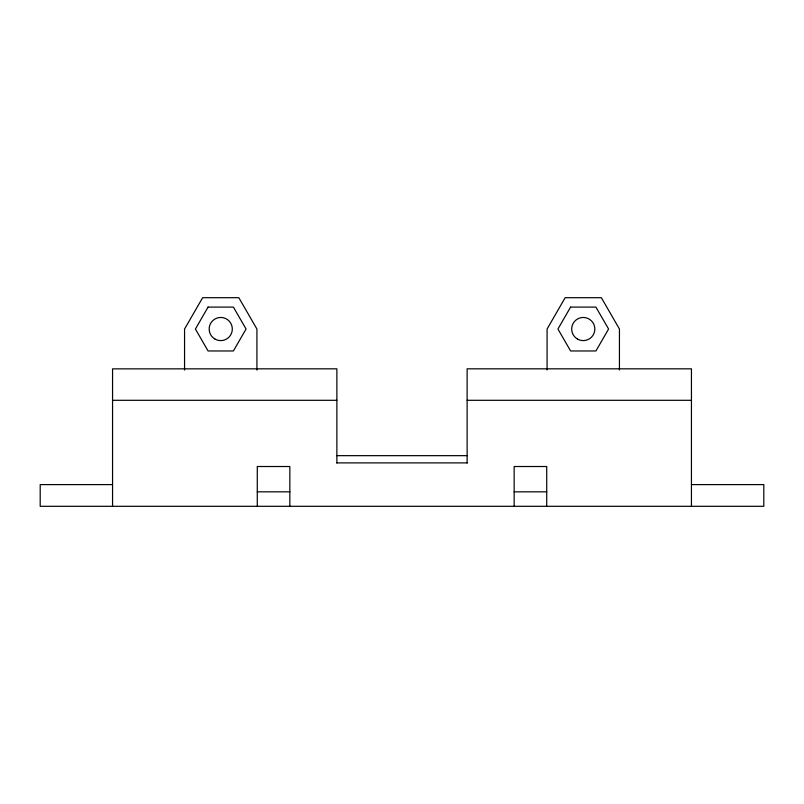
<?xml version="1.0" encoding="UTF-8"?>
<svg xmlns="http://www.w3.org/2000/svg" width="804" height="804" viewBox="0 0 804 804"><rect width="100%" height="100%" fill="white"/><g stroke="black" fill="none" stroke-linecap="round" stroke-linejoin="round"><path stroke-width="1.21" d="M112.56 400.302L336.876 400.302M467.124 400.302L691.44 400.302M336.876 455.657L467.124 455.657M336.876 462.893L467.124 462.893M112.56 484.601L40.2 484.601L40.2 506.309L763.8 506.309L763.8 484.601L691.44 484.601M257.28 491.837L289.842 491.837M514.158 491.837L546.72 491.837M691.44 506.309L691.44 368.825L467.124 368.825L467.124 463.074M619.442 369.961L619.442 329.027L601.352 297.691L565.172 297.691L547.082 329.027L547.082 369.961M546.72 506.309L546.72 466.511L514.158 466.511L514.158 506.309M336.876 463.074L336.876 368.825L112.56 368.865L112.56 506.309M289.842 506.309L289.842 466.511L257.28 466.511L257.28 506.309M256.918 370.051L256.918 329.027L238.828 297.691L202.648 297.691L184.558 329.027L184.558 370.051M208.075 307.098L195.412 329.027L208.075 350.966L233.401 350.966L246.064 329.027L233.401 307.098L208.075 307.098M570.599 307.098L557.936 329.027L570.599 350.966L595.925 350.966L608.588 329.027L595.925 307.098L570.599 307.098M577.473 339.057A11.578 11.578 0 0 0 594.839 329.027A11.578 11.578 0 0 0 577.473 319.007A11.578 11.578 0 0 0 577.473 339.057M214.949 339.057A11.578 11.578 0 0 0 232.316 329.027A11.578 11.578 0 0 0 214.949 319.007A11.578 11.578 0 0 0 214.949 339.057"/></g></svg>
